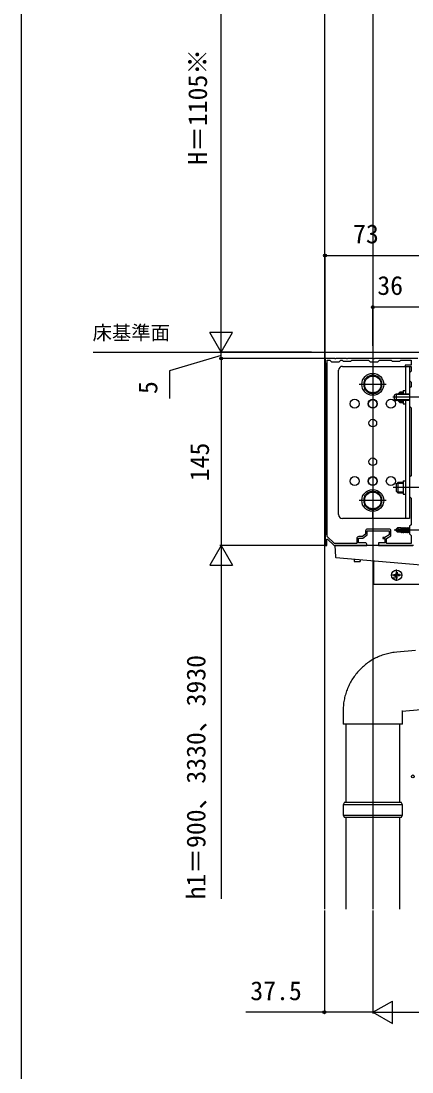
# Model space of a CAD drawing. Units: millimetres, scale not verified. Extents: x -875 to 875, y -1303 to 1296.
# Drawn here: x -875 to -572, y -186 to 629 of the extents above; entities that cross this region are included whole.
import ezdxf
from ezdxf.enums import TextEntityAlignment as Align

# ---------------------------------------------------------------- set-up
doc = ezdxf.new("R2010")
doc.units = ezdxf.units.MM
doc.header["$LTSCALE"] = 8
for name, color, linetype in [('0-0_0', 7, 'Continuous'), ('0-1_USER1', 3, 'Continuous'), ('0-2_YKK_11', 7, 'Continuous'), ('0-3_YKK_12', 2, 'Continuous'), ('0-4_YKK_13', 4, 'Continuous'), ('0-5_YKK_D', 6, 'Continuous'), ('0-6_YKK_ZWAK', 7, 'Continuous')]:
    doc.layers.add(name, color=color, linetype=linetype)
doc.styles.add('ＭＳ ゴシック', font='')
doc.styles.get('ＭＳ ゴシック').set_extended_font_data('MS Gothic')

msp = doc.modelspace()

# ---------------------------------------------------------------- linework, layer by layer
at = {"layer": '0-0_0'}
msp.add_line((-567.5, 366.803), (-601.042, 366.803), dxfattribs=at)
at = {"layer": '0-2_YKK_11'}
msp.add_line((-589.9, 234.603), (-606.6, 234.603), dxfattribs=at)
for points in [[(-567.5, 366.803), (-601.042, 366.803), (-601.225, 366.683), (-601.775, 366.683), (-601.958, 366.803), (-622.042, 366.803), (-622.225, 366.683), (-622.775, 366.683), (-622.958, 366.803), (-631.042, 366.803), (-631.225, 366.683), (-631.775, 366.683), (-631.958, 366.803), (-639.5, 366.803), (-639.5, 363.803), (-639.2, 363.503)], [(-639.2, 363.503), (-639.2, 230.103), (-639.5, 229.803), (-639.5, 221.803), (-638, 221.803), (-638, 226.702), (-637.632, 226.857), (-632.5, 221.803), (-607, 221.803), (-607, 222.803)], [(-637.9, 228.945), (-637.9, 365.503), (-635.7, 365.503), (-634.5, 364.303), (-628.5, 364.303), (-627.3, 365.503), (-626.2, 365.503), (-625.5, 364.803), (-619.5, 364.803), (-618.8, 365.503), (-605.7, 365.503), (-604.5, 364.303), (-598.5, 364.303), (-597.3, 365.503), (-588.2, 365.503), (-587.5, 364.803), (-581.5, 364.803), (-580.8, 365.503), (-572.8, 365.503), (-572.8, 361.803), (-577.5, 361.803), (-577.5, 360.803), (-572.8, 360.803), (-572.8, 357.003), (-574, 355.803), (-574, 349.803), (-572.8, 348.603), (-572.8, 345.003), (-574, 343.803), (-574, 329.803), (-572.8, 328.603), (-572.8, 276.003), (-574, 274.803), (-574, 259.803), (-572.8, 258.603), (-572.8, 238.003), (-574, 236.803), (-574, 230.803), (-572.8, 229.603), (-572.8, 223.303)], [(-614.9, 227.303), (-614.9, 223.303), (-632.17, 223.303), (-637.9, 228.945)], [(-608, 223.803), (-613.6, 223.803), (-613.6, 227.503), (-610.1, 227.503), (-606.8, 230.003), (-606.8, 233.303), (-589.7, 233.303), (-589.7, 230.003), (-593.2, 228.103), (-594.7, 228.103), (-594.7, 227.203), (-593.2, 227.203), (-593.2, 223.803), (-598, 223.803), (-598, 221.803), (-571.5, 221.803)], [(-608.1, 233.103), (-608.1, 230.649), (-610.537, 228.803), (-613.4, 228.803)], [(-572.8, 223.303), (-591.9, 223.303), (-591.9, 227.329), (-588.4, 229.229), (-588.4, 233.103)]]:
    msp.add_lwpolyline(points, dxfattribs=at)
for centre, radius, start, end in [((-613.4, 227.303), 1.5, 90.00001, 179.99999), ((-606.6, 233.103), 1.5, 90.00001, 179.99999), ((-589.9, 233.103), 1.5, 0.00001, 89.99999), ((-608, 222.803), 1, 0.00001, 89.99999)]:
    msp.add_arc(centre, radius, start, end, dxfattribs=at)
at = {"layer": '0-3_YKK_12'}
for p, q in [((-602.5, 818.803), (-602.5, -60.197)), ((-640, 799.803), (-640, -60.197)), ((-819.193, 371.803), (735, 371.803)), ((-592, 346.803), (-613, 346.803)), ((-592, 256.803), (-613, 256.803))]:
    msp.add_line(p, q, dxfattribs=at)
at = {"layer": '0-4_YKK_13'}
for p, q in [((-626, 360.803), (-574, 360.803)), ((-602.5, 360.803), (-602.5, 355.803)), ((-577.2, 360.803), (-577.2, 339.303)), ((-574, 360.803), (-574, 242.803)), ((-629, 245.803), (-629, 357.803)), ((-565.496, 336.803), (-586.913, 336.803)), ((-586, 335.103), (-584.3, 334.303)), ((-558.8, 336.803), (-585.3, 336.803)), ((-574, 338.87), (-585.22, 338.87)), ((-574, 334.736), (-585.22, 334.736)), ((-584.3, 339.303), (-584.3, 334.303)), ((-574, 339.303), (-584.3, 339.303)), ((-574, 334.303), (-584.3, 334.303)), ((-582.8, 339.603), (-581.6, 340.803)), ((-582.8, 339.603), (-582.8, 339.303)), ((-582.8, 334.303), (-582.8, 334.003)), ((-582.248, 340.155), (-579, 340.155)), ((-579, 340.803), (-581.6, 340.803)), ((-581.6, 340.803), (-581.6, 339.303)), ((-581.6, 334.303), (-581.6, 332.803)), ((-579, 342.003), (-579, 339.303)), ((-579, 342.003), (-577.2, 342.003)), ((-579, 334.303), (-579, 331.603)), ((-577.2, 334.303), (-577.2, 242.803)), ((-582.8, 334.003), (-581.6, 332.803)), ((-582.248, 333.451), (-579, 333.451)), ((-581.6, 332.803), (-579, 332.803)), ((-579, 331.603), (-577.2, 331.603)), ((-584.3, 269.603), (-583.1, 270.803)), ((-584.3, 269.603), (-584.3, 264.003)), ((-583.748, 270.155), (-579, 270.155)), ((-579, 270.803), (-583.1, 270.803)), ((-583.1, 270.803), (-583.1, 262.803)), ((-579, 272.003), (-579, 261.603)), ((-579, 272.003), (-577.2, 272.003)), ((-560.3, 266.803), (-586.8, 266.803)), ((-584.3, 264.003), (-583.1, 262.803)), ((-583.748, 263.451), (-579, 263.451)), ((-583.1, 262.803), (-579, 262.803)), ((-579, 261.603), (-577.2, 261.603)), ((-602.5, 242.803), (-602.5, 247.803)), ((-574, 242.803), (-626, 242.803)), ((-565.1, 233.803), (-586, 233.803)), ((-585, 233.953), (-583.45, 235.503)), ((-585, 233.953), (-585, 233.653)), ((-583.378, 233.803), (-585, 233.953)), ((-583.378, 233.803), (-585, 233.803)), ((-584.576, 233.653), (-585, 233.653)), ((-585, 233.653), (-583.45, 232.103)), ((-583.326, 232.403), (-584.576, 233.653)), ((-578.877, 232.471), (-584.576, 233.653)), ((-580.6, 235.503), (-583.45, 235.503)), ((-582.647, 234.545), (-583.45, 235.503)), ((-580.481, 232.103), (-583.45, 232.103)), ((-578.993, 232.893), (-583.378, 233.803)), ((-579.048, 232.403), (-583.326, 232.403)), ((-580.6, 235.503), (-580.532, 235.353)), ((-580.6, 233.227), (-580.6, 235.503)), ((-580.317, 233.168), (-580.6, 234.886)), ((-580.584, 233.223), (-580.6, 233.307)), ((-580.6, 232.103), (-580.6, 232.403)), ((-579.868, 235.353), (-580.532, 235.353)), ((-580.025, 233.107), (-580.532, 235.353)), ((-580.308, 231.803), (-580.481, 232.103)), ((-580.308, 231.803), (-580.424, 232.403)), ((-580.092, 231.803), (-580.308, 231.803)), ((-580.092, 231.803), (-580.191, 232.403)), ((-580.092, 231.803), (-579.832, 232.253)), ((-579.55, 235.903), (-579.868, 235.353)), ((-579.328, 232.963), (-579.868, 235.353)), ((-579.832, 232.253), (-579.867, 232.406)), ((-579.168, 232.253), (-579.832, 232.253)), ((-579.05, 232.905), (-579.55, 235.903)), ((-579.45, 235.903), (-579.55, 235.903)), ((-579.45, 235.903), (-578.946, 232.877)), ((-579.45, 235.903), (-579.132, 235.353)), ((-578.432, 232.253), (-579.132, 235.353)), ((-578.468, 235.353), (-579.132, 235.353)), ((-578.85, 231.703), (-578.969, 232.416)), ((-578.878, 232.47), (-578.75, 231.703)), ((-578.75, 231.703), (-578.85, 231.703)), ((-578.75, 231.703), (-578.432, 232.253)), ((-578.15, 235.903), (-578.468, 235.353)), ((-577.768, 232.253), (-578.432, 232.253)), ((-577.45, 231.703), (-578.15, 235.903)), ((-578.05, 235.903), (-578.15, 235.903)), ((-578.05, 235.903), (-577.35, 231.703)), ((-578.05, 235.903), (-577.732, 235.353)), ((-577.032, 232.253), (-577.732, 235.353)), ((-577.068, 235.353), (-577.732, 235.353)), ((-577.35, 231.703), (-577.45, 231.703)), ((-577.35, 231.703), (-577.032, 232.253)), ((-576.75, 235.903), (-577.068, 235.353)), ((-576.368, 232.253), (-577.032, 232.253)), ((-576.05, 231.703), (-576.75, 235.903)), ((-576.65, 235.903), (-576.75, 235.903)), ((-576.65, 235.903), (-575.95, 231.703)), ((-576.65, 235.903), (-576.332, 235.353)), ((-575.632, 232.253), (-576.332, 235.353)), ((-575.668, 235.353), (-576.332, 235.353)), ((-575.95, 231.703), (-576.05, 231.703)), ((-575.95, 231.703), (-575.632, 232.253)), ((-575.35, 235.903), (-575.668, 235.353)), ((-574.968, 232.253), (-575.632, 232.253)), ((-574.65, 231.703), (-575.35, 235.903)), ((-575.25, 235.903), (-575.35, 235.903)), ((-575.25, 235.903), (-574.55, 231.703)), ((-575.25, 235.903), (-574.932, 235.353)), ((-574.232, 232.253), (-574.932, 235.353)), ((-574.268, 235.353), (-574.932, 235.353)), ((-574.55, 231.703), (-574.65, 231.703)), ((-574.55, 231.703), (-574.232, 232.253)), ((-574, 235.816), (-574.268, 235.353)), ((-573.918, 233.803), (-574.268, 235.353)), ((-574, 232.253), (-574.232, 232.253)), ((-632, 221.803), (-631.464, 213.045)), ((-631.501, 221.803), (-632, 221.803)), ((-571, 221.803), (-631.501, 221.803)), ((-631.009, 212.578), (-564.999, 206.803)), ((-617, 211.352), (-617, 209.852)), ((-616.5, 209.352), (-612.5, 209.352)), ((-612, 209.852), (-612, 210.915)), ((-602, 210.04), (-602, 192.303)), ((-579.6, 198.803), (-588.4, 198.803)), ((-586.245, 199.303), (-585.137, 199.322)), ((-586.245, 198.303), (-585.137, 198.283)), ((-585.137, 199.322), (-584.62, 199.423)), ((-585.137, 198.283), (-584.62, 198.183)), ((-584.519, 199.94), (-584.62, 199.423)), ((-584.519, 197.666), (-584.62, 198.183)), ((-584.5, 201.048), (-584.519, 199.94)), ((-584.5, 196.558), (-584.519, 197.666)), ((-584, 194.403), (-584, 203.203)), ((-583.5, 201.048), (-583.481, 199.94)), ((-583.5, 196.558), (-583.481, 197.666)), ((-583.481, 199.94), (-583.38, 199.423)), ((-583.481, 197.666), (-583.38, 198.183)), ((-582.863, 199.322), (-583.38, 199.423)), ((-582.863, 198.283), (-583.38, 198.183)), ((-581.755, 199.303), (-582.863, 199.322)), ((-581.755, 198.303), (-582.863, 198.283)), ((-601.5, 191.803), (-564.47, 191.803)), ((-569.464, 140.478), (-583.905, 139.193)), ((-625.5, 93.371), (-625.5, 83.371)), ((-579.895, 93.371), (-579.826, 93.374)), ((-579.5, 93.371), (-579.895, 93.371)), ((-579.826, 93.374), (-565.385, 94.66)), ((-579.5, 83.371), (-579.5, 93.371)), ((-579.895, 83.371), (-625.5, 83.371)), ((-623.5, 83.371), (-623.5, 22.803)), ((-581.5, 22.803), (-581.5, 83.371)), ((-579.5, 83.371), (-579.895, 83.371)), ((-624.5, 22.803), (-625.5, 20.803)), ((-625.5, 20.803), (-625.5, 12.803)), ((-579.5, 20.803), (-625.5, 20.803)), ((-624.5, 22.803), (-580.5, 22.803)), ((-579.5, 20.803), (-580.5, 22.803)), ((-579.5, 12.803), (-579.5, 20.803)), ((-625.5, 12.803), (-624.5, 10.803)), ((-625.5, 12.803), (-579.5, 12.803)), ((-580.5, 10.803), (-624.5, 10.803)), ((-623.5, 10.803), (-623.5, -60.197)), ((-581.5, -60.197), (-581.5, 10.803)), ((-580.5, 10.803), (-579.5, 12.803))]:
    msp.add_line(p, q, dxfattribs=at)
for points in [[(-602.5, 354.308), (-609, 350.556), (-609, 343.05), (-602.5, 339.297), (-596, 343.05), (-596, 350.556)], [(-602.5, 264.308), (-609, 260.556), (-609, 253.05), (-602.5, 249.297), (-596, 253.05), (-596, 260.556)]]:
    msp.add_lwpolyline(points, close=True, dxfattribs=at)
for points in [[(-584.3, 339.303), (-586, 338.503), (-586, 335.103)], [(-583.378, 233.803), (-582.647, 234.545), (-580.6, 234.703)], [(-578.85, 231.703), (-579.168, 232.253), (-579.201, 232.403)], [(-577.45, 231.703), (-577.768, 232.253), (-578.468, 235.353)], [(-576.05, 231.703), (-576.368, 232.253), (-577.068, 235.353)], [(-574.65, 231.703), (-574.968, 232.253), (-575.668, 235.353)], [(-583.905, 139.193), (-586.009, 138.951), (-587.057, 138.802), (-588.101, 138.624), (-589.14, 138.418), (-590.174, 138.188), (-591.203, 137.934), (-592.226, 137.657), (-593.241, 137.357), (-594.25, 137.033), (-595.251, 136.685), (-596.243, 136.314), (-597.227, 135.92), (-598.201, 135.503), (-599.165, 135.063), (-600.119, 134.601), (-601.062, 134.116), (-601.993, 133.61), (-602.913, 133.082), (-603.82, 132.533), (-604.714, 131.963), (-605.594, 131.372), (-606.461, 130.761), (-607.313, 130.13), (-608.151, 129.479), (-608.973, 128.808), (-609.779, 128.119), (-610.57, 127.411), (-611.343, 126.685), (-612.1, 125.941), (-612.84, 125.18), (-613.561, 124.402), (-614.265, 123.607), (-614.95, 122.796), (-615.616, 121.969), (-616.263, 121.127), (-616.89, 120.27), (-617.498, 119.399), (-618.085, 118.514), (-618.652, 117.616)], [(-618.652, 117.616), (-619.198, 116.704), (-619.723, 115.781), (-620.226, 114.845), (-620.708, 113.898), (-621.168, 112.94), (-621.606, 111.971), (-622.021, 110.993), (-622.414, 110.006), (-622.784, 109.009), (-623.131, 108.004), (-623.455, 106.992), (-623.756, 105.972), (-624.033, 104.945), (-624.286, 103.913), (-624.516, 102.875), (-624.722, 101.831), (-624.904, 100.784), (-625.062, 99.732), (-625.195, 98.677), (-625.305, 97.619), (-625.391, 96.559), (-625.453, 95.497), (-625.488, 94.434), (-625.5, 93.371)]]:
    msp.add_lwpolyline(points, dxfattribs=at)
for centre, radius in [((-602.5, 346.803), 8.5), ((-602.5, 346.803), 6.5), ((-616.5, 331.803), 3.5), ((-602.5, 331.803), 3.5), ((-602.5, 331.803), 3.25), ((-588.5, 331.803), 3.5), ((-602.5, 316.803), 3), ((-602.5, 286.803), 3), ((-616.5, 271.803), 3.5), ((-602.5, 271.803), 3.5), ((-602.5, 271.803), 3.25), ((-588.5, 271.803), 3.5), ((-602.5, 256.803), 8.5), ((-602.5, 256.803), 6.5), ((-584, 198.803), 4), ((-586.121, 196.681), 0.3)]:
    msp.add_circle(centre, radius, dxfattribs=at)
for centre, radius, start, end in [((-626, 357.803), 3, 90, 180), ((-602.5, 346.803), 7.05, 97.21814, 142.78186), ((-602.5, 346.803), 7.05, 37.21814, 82.78186), ((-602.5, 346.803), 7.05, 157.21814, 202.78186), ((-602.5, 346.803), 7.05, 217.21814, 262.78186), ((-602.5, 346.803), 7.05, 277.21814, 322.78186), ((-602.5, 346.803), 7.05, 337.21814, 22.78186), ((-602.5, 256.803), 7.05, 97.21814, 142.78186), ((-602.5, 256.803), 7.05, 37.21814, 82.78186), ((-602.5, 256.803), 7.05, 157.21814, 202.78186), ((-602.5, 256.803), 7.05, 337.21814, 22.78186), ((-626, 245.803), 3, 180, 270), ((-602.5, 256.803), 7.05, 217.21814, 262.78186), ((-602.5, 256.803), 7.05, 277.21814, 322.78186), ((-579.048, 232.651), 0.248, 270, 77.19096), ((-630.965, 213.076), 0.5, 183.5, 265), ((-616.5, 209.852), 0.5, 180, 270), ((-612.5, 209.852), 0.5, 270, 0), ((-584, 198.803), 2.3, 167.44414, 192.55586), ((-584, 198.803), 2.3, 77.44414, 102.55586), ((-584, 198.803), 2.3, 257.44414, 282.55586), ((-584, 198.803), 2.3, 347.44414, 12.55586), ((-601.5, 192.303), 0.5, 180, 270)]:
    msp.add_arc(centre, radius, start, end, dxfattribs=at)
at = {"layer": '0-5_YKK_D'}
for p, q in [((-720, 389.303), (-720, 779.303)), ((-639.5, 367.503), (-639.5, 447.803)), ((-639.5, 446.803), (-566.5, 446.803)), ((-602.5, 376.803), (-602.5, 407.803)), ((-720, 371.803), (-720, 402.114)), ((-566.5, 406.803), (-602.5, 406.803)), ((-720, 371.803), (-728.75, 386.958)), ((-711.25, 386.958), (-728.75, 386.958)), ((-720, 371.803), (-711.25, 386.958)), ((-720, 371.803), (-720, 376.103)), ((-650, 371.803), (-721, 371.803)), ((-650, 371.803), (-721, 371.803)), ((-720, 366.803), (-720, 371.803)), ((-720, 366.803), (-720, 371.803)), ((-640.2, 366.803), (-721, 366.803)), ((-640.2, 366.803), (-721, 366.803)), ((-720, 366.803), (-720, 221.803)), ((-720, 366.803), (-720, 362.503)), ((-720, 221.803), (-728.75, 206.647)), ((-640.2, 221.803), (-721, 221.803)), ((-640.2, 221.803), (-721, 221.803)), ((-720, 221.803), (-711.25, 206.647)), ((-720, 221.803), (-720, 191.492)), ((-728.75, 206.647), (-711.25, 206.647)), ((-720, 204.303), (-720, -52.197)), ((-640, -61.197), (-640, -141.197)), ((-602.5, -61.197), (-602.5, -141.197)), ((-602.5, -61.197), (-602.5, -141.197)), ((-602.5, -140.197), (-587.345, -131.447)), ((-587.345, -148.947), (-587.345, -131.447)), ((-602.5, -140.197), (-587.345, -148.947)), ((-602.5, -140.197), (-572.189, -140.197)), ((-585, -140.197), (30, -140.197))]:
    msp.add_line(p, q, dxfattribs=at)
for points in [[(-720, 369.303), (-760, 357.407), (-760, 335.816)], [(-602.5, -140.197), (-640, -140.197), (-700.891, -140.197)]]:
    msp.add_lwpolyline(points, dxfattribs=at)
for centre in [(-639.5, 446.803), (-602.5, 406.803), (-720, 366.803), (-720, 366.803), (-571.5, 42.803), (-640, -140.197)]:
    msp.add_circle(centre, 1.075, dxfattribs=at)
at = {"layer": '0-6_YKK_ZWAK'}
msp.add_line((-875, 1246.8), (-875, -1303.2), dxfattribs=at)

# ---------------------------------------------------------------- texts
at = {"layer": '0-1_USER1', "style": 'ＭＳ ゴシック'}
msp.add_text('床基準面', height=11, dxfattribs=at).set_placement((-819.575, 378.076), align=Align.BOTTOM_LEFT)
at = {"layer": '0-5_YKK_D', "style": 'ＭＳ ゴシック'}
for s, p in [('H＝1105※', (-726.477, 517.144)), ('5', (-765, 339.339)), ('145', (-725, 271.689)), ('h1＝900、3330、3930', (-727.727, -52.697))]:
    msp.add_text(s, height=14.66, rotation=90, dxfattribs=at).set_placement(p, align=Align.BOTTOM_LEFT)
for s, p in [('73', (-617.773, 451.803)), ('36', (-598.989, 411.803)), ('37.5', (-697.368, -135.197))]:
    msp.add_text(s, height=14.66, dxfattribs=at).set_placement(p, align=Align.BOTTOM_LEFT)

doc.saveas('drawing.dxf')
